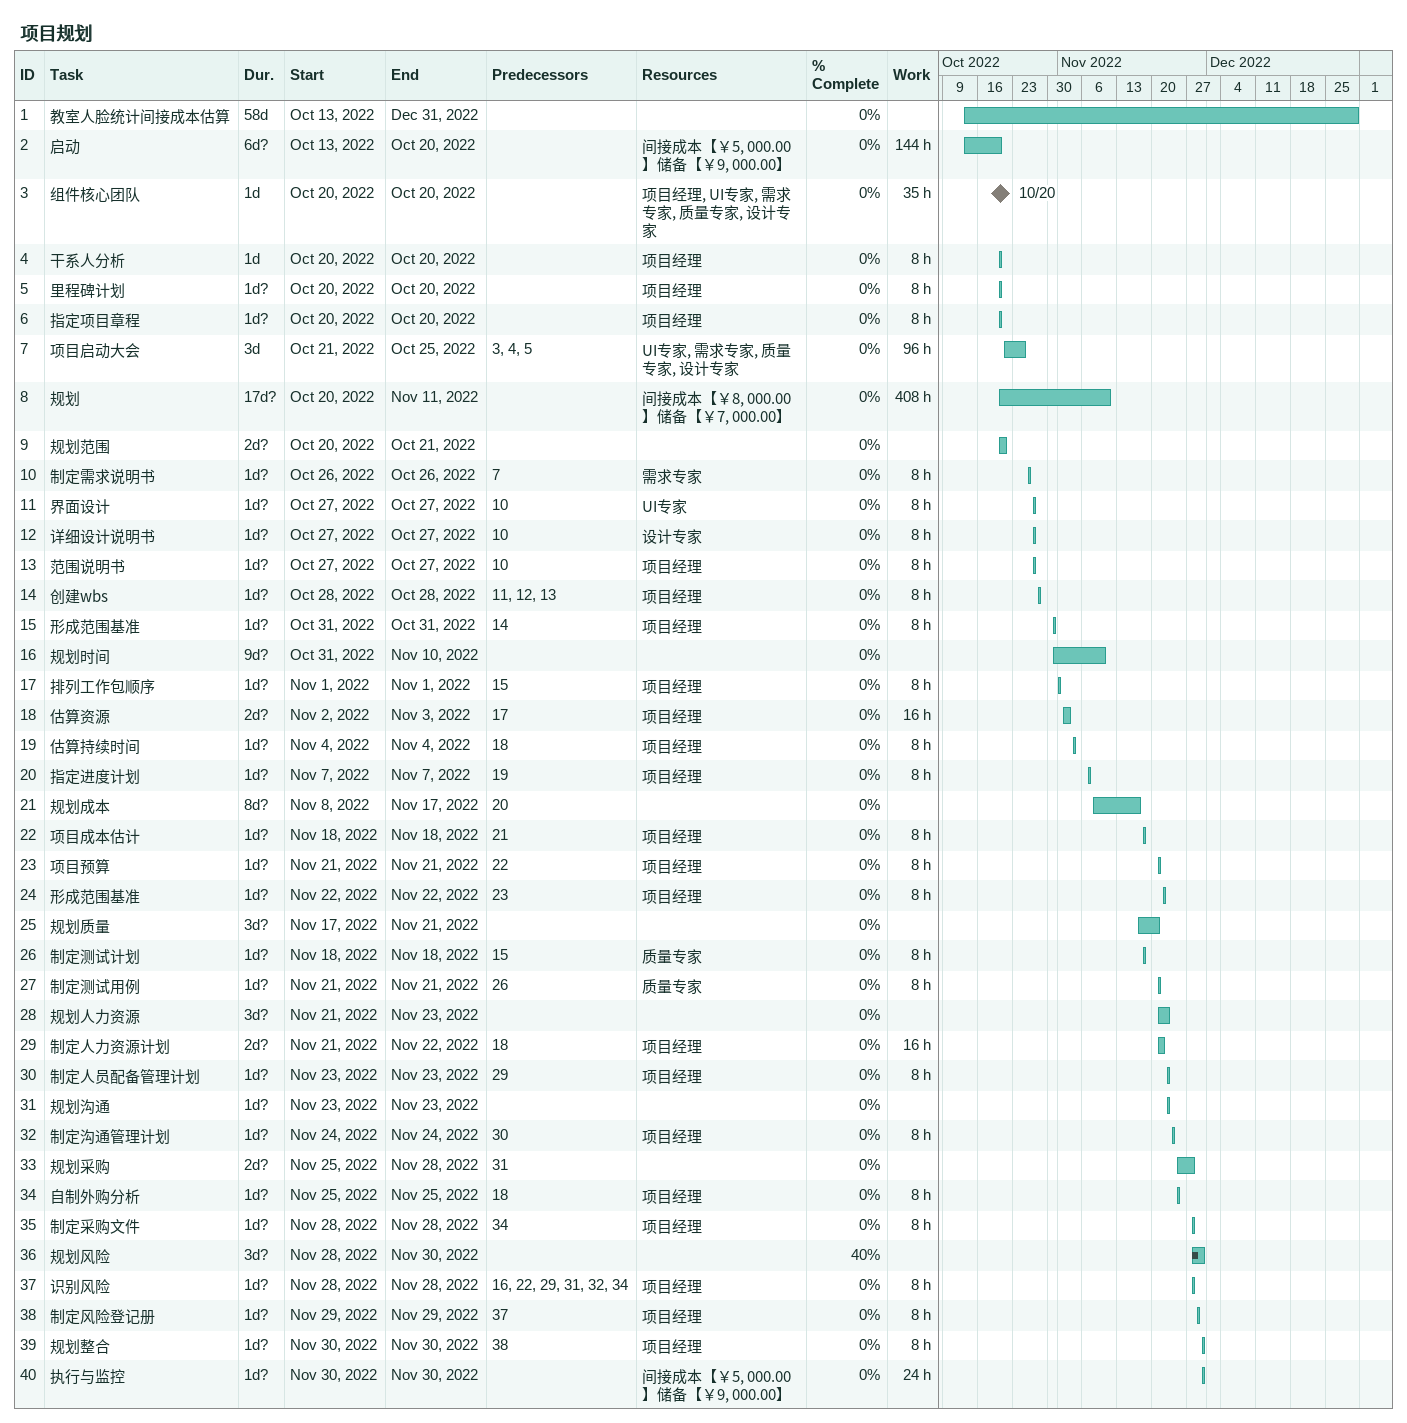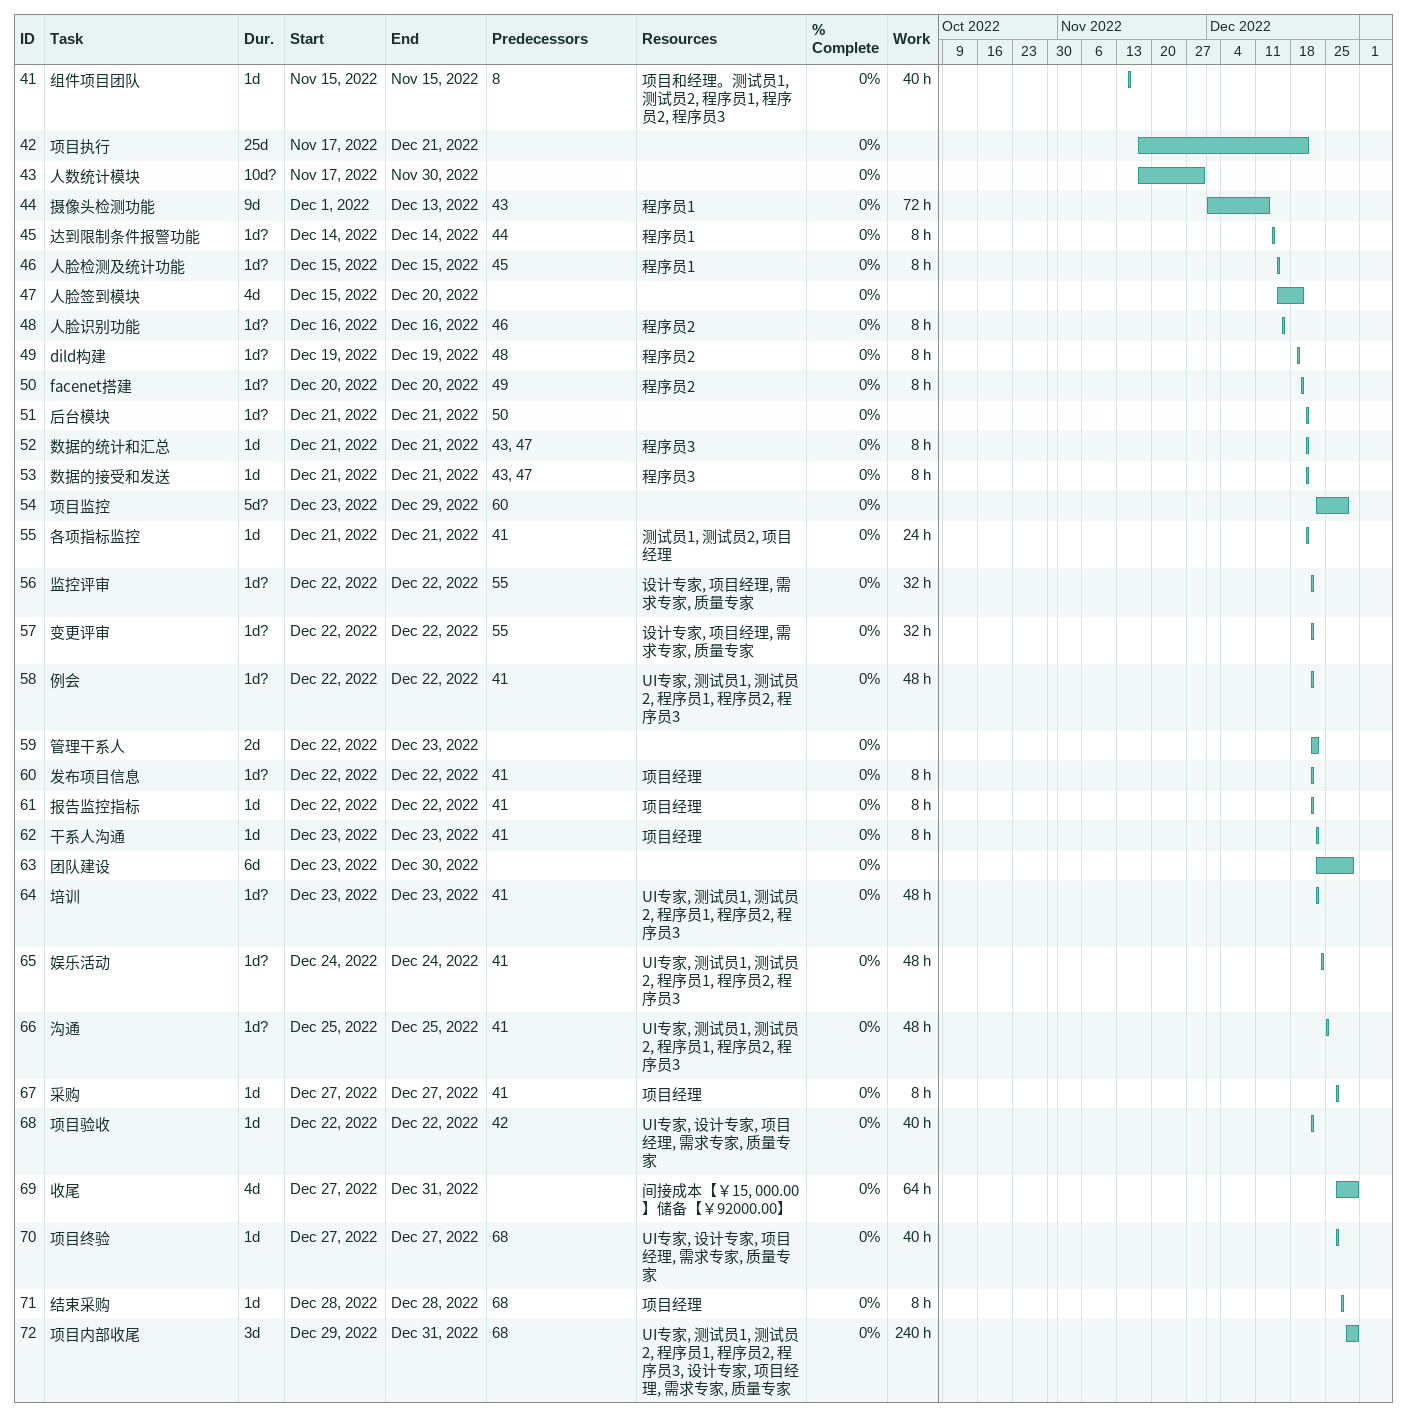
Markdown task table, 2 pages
项目规划

| ID | Task | Duration | Start | Finish | Predecessors | Resources | % complete | Work (h) |
|---|---|---|---|---|---|---|---|---|
| 1 | 教室人脸统计间接成本估算 | 58d | 2022-10-13 | 2022-12-31 |  |  | 0 |  |
| 2 | 启动 | 6d? | 2022-10-13 | 2022-10-20 |  | 间接成本【￥5, 000.00】储备【￥9, 000.00】 | 0 | 144 |
| 3 | 组件核心团队 | 1d | 2022-10-20 | 2022-10-20 |  | 项目经理, UI专家, 需求专家, 质量专家, 设计专家 | 0 | 35 |
| 4 | 干系人分析 | 1d | 2022-10-20 | 2022-10-20 |  | 项目经理 | 0 | 8 |
| 5 | 里程碑计划 | 1d? | 2022-10-20 | 2022-10-20 |  | 项目经理 | 0 | 8 |
| 6 | 指定项目章程 | 1d? | 2022-10-20 | 2022-10-20 |  | 项目经理 | 0 | 8 |
| 7 | 项目启动大会 | 3d | 2022-10-21 | 2022-10-25 | 3, 4, 5 | UI专家, 需求专家, 质量专家, 设计专家 | 0 | 96 |
| 8 | 规划 | 17d? | 2022-10-20 | 2022-11-11 |  | 间接成本【￥8, 000.00】储备【￥7, 000.00】 | 0 | 408 |
| 9 | 规划范围 | 2d? | 2022-10-20 | 2022-10-21 |  |  | 0 |  |
| 10 | 制定需求说明书 | 1d? | 2022-10-26 | 2022-10-26 | 7 | 需求专家 | 0 | 8 |
| 11 | 界面设计 | 1d? | 2022-10-27 | 2022-10-27 | 10 | UI专家 | 0 | 8 |
| 12 | 详细设计说明书 | 1d? | 2022-10-27 | 2022-10-27 | 10 | 设计专家 | 0 | 8 |
| 13 | 范围说明书 | 1d? | 2022-10-27 | 2022-10-27 | 10 | 项目经理 | 0 | 8 |
| 14 | 创建wbs | 1d? | 2022-10-28 | 2022-10-28 | 11, 12, 13 | 项目经理 | 0 | 8 |
| 15 | 形成范围基准 | 1d? | 2022-10-31 | 2022-10-31 | 14 | 项目经理 | 0 | 8 |
| 16 | 规划时间 | 9d? | 2022-10-31 | 2022-11-10 |  |  | 0 |  |
| 17 | 排列工作包顺序 | 1d? | 2022-11-01 | 2022-11-01 | 15 | 项目经理 | 0 | 8 |
| 18 | 估算资源 | 2d? | 2022-11-02 | 2022-11-03 | 17 | 项目经理 | 0 | 16 |
| 19 | 估算持续时间 | 1d? | 2022-11-04 | 2022-11-04 | 18 | 项目经理 | 0 | 8 |
| 20 | 指定进度计划 | 1d? | 2022-11-07 | 2022-11-07 | 19 | 项目经理 | 0 | 8 |
| 21 | 规划成本 | 8d? | 2022-11-08 | 2022-11-17 | 20 |  | 0 |  |
| 22 | 项目成本估计 | 1d? | 2022-11-18 | 2022-11-18 | 21 | 项目经理 | 0 | 8 |
| 23 | 项目预算 | 1d? | 2022-11-21 | 2022-11-21 | 22 | 项目经理 | 0 | 8 |
| 24 | 形成范围基准 | 1d? | 2022-11-22 | 2022-11-22 | 23 | 项目经理 | 0 | 8 |
| 25 | 规划质量 | 3d? | 2022-11-17 | 2022-11-21 |  |  | 0 |  |
| 26 | 制定测试计划 | 1d? | 2022-11-18 | 2022-11-18 | 15 | 质量专家 | 0 | 8 |
| 27 | 制定测试用例 | 1d? | 2022-11-21 | 2022-11-21 | 26 | 质量专家 | 0 | 8 |
| 28 | 规划人力资源 | 3d? | 2022-11-21 | 2022-11-23 |  |  | 0 |  |
| 29 | 制定人力资源计划 | 2d? | 2022-11-21 | 2022-11-22 | 18 | 项目经理 | 0 | 16 |
| 30 | 制定人员配备管理计划 | 1d? | 2022-11-23 | 2022-11-23 | 29 | 项目经理 | 0 | 8 |
| 31 | 规划沟通 | 1d? | 2022-11-23 | 2022-11-23 |  |  | 0 |  |
| 32 | 制定沟通管理计划 | 1d? | 2022-11-24 | 2022-11-24 | 30 | 项目经理 | 0 | 8 |
| 33 | 规划采购 | 2d? | 2022-11-25 | 2022-11-28 | 31 |  | 0 |  |
| 34 | 自制外购分析 | 1d? | 2022-11-25 | 2022-11-25 | 18 | 项目经理 | 0 | 8 |
| 35 | 制定采购文件 | 1d? | 2022-11-28 | 2022-11-28 | 34 | 项目经理 | 0 | 8 |
| 36 | 规划风险 | 3d? | 2022-11-28 | 2022-11-30 |  |  | 40 |  |
| 37 | 识别风险 | 1d? | 2022-11-28 | 2022-11-28 | 16, 22, 29, 31, 32, 34 | 项目经理 | 0 | 8 |
| 38 | 制定风险登记册 | 1d? | 2022-11-29 | 2022-11-29 | 37 | 项目经理 | 0 | 8 |
| 39 | 规划整合 | 1d? | 2022-11-30 | 2022-11-30 | 38 | 项目经理 | 0 | 8 |
| 40 | 执行与监控 | 1d? | 2022-11-30 | 2022-11-30 |  | 间接成本【￥5, 000.00】储备【￥9, 000.00】 | 0 | 24 |
| 41 | 组件项目团队 | 1d | 2022-11-15 | 2022-11-15 | 8 | 项目和经理。测试员1, 测试员2, 程序员1, 程序员2, 程序员3 | 0 | 40 |
| 42 | 项目执行 | 25d | 2022-11-17 | 2022-12-21 |  |  | 0 |  |
| 43 | 人数统计模块 | 10d? | 2022-11-17 | 2022-11-30 |  |  | 0 |  |
| 44 | 摄像头检测功能 | 9d | 2022-12-01 | 2022-12-13 | 43 | 程序员1 | 0 | 72 |
| 45 | 达到限制条件报警功能 | 1d? | 2022-12-14 | 2022-12-14 | 44 | 程序员1 | 0 | 8 |
| 46 | 人脸检测及统计功能 | 1d? | 2022-12-15 | 2022-12-15 | 45 | 程序员1 | 0 | 8 |
| 47 | 人脸签到模块 | 4d | 2022-12-15 | 2022-12-20 |  |  | 0 |  |
| 48 | 人脸识别功能 | 1d? | 2022-12-16 | 2022-12-16 | 46 | 程序员2 | 0 | 8 |
| 49 | dild构建 | 1d? | 2022-12-19 | 2022-12-19 | 48 | 程序员2 | 0 | 8 |
| 50 | facenet搭建 | 1d? | 2022-12-20 | 2022-12-20 | 49 | 程序员2 | 0 | 8 |
| 51 | 后台模块 | 1d? | 2022-12-21 | 2022-12-21 | 50 |  | 0 |  |
| 52 | 数据的统计和汇总 | 1d | 2022-12-21 | 2022-12-21 | 43, 47 | 程序员3 | 0 | 8 |
| 53 | 数据的接受和发送 | 1d | 2022-12-21 | 2022-12-21 | 43, 47 | 程序员3 | 0 | 8 |
| 54 | 项目监控 | 5d? | 2022-12-23 | 2022-12-29 | 60 |  | 0 |  |
| 55 | 各项指标监控 | 1d | 2022-12-21 | 2022-12-21 | 41 | 测试员1, 测试员2, 项目经理 | 0 | 24 |
| 56 | 监控评审 | 1d? | 2022-12-22 | 2022-12-22 | 55 | 设计专家, 项目经理, 需求专家, 质量专家 | 0 | 32 |
| 57 | 变更评审 | 1d? | 2022-12-22 | 2022-12-22 | 55 | 设计专家, 项目经理, 需求专家, 质量专家 | 0 | 32 |
| 58 | 例会 | 1d? | 2022-12-22 | 2022-12-22 | 41 | UI专家, 测试员1, 测试员2, 程序员1, 程序员2, 程序员3 | 0 | 48 |
| 59 | 管理干系人 | 2d | 2022-12-22 | 2022-12-23 |  |  | 0 |  |
| 60 | 发布项目信息 | 1d? | 2022-12-22 | 2022-12-22 | 41 | 项目经理 | 0 | 8 |
| 61 | 报告监控指标 | 1d | 2022-12-22 | 2022-12-22 | 41 | 项目经理 | 0 | 8 |
| 62 | 干系人沟通 | 1d | 2022-12-23 | 2022-12-23 | 41 | 项目经理 | 0 | 8 |
| 63 | 团队建设 | 6d | 2022-12-23 | 2022-12-30 |  |  | 0 |  |
| 64 | 培训 | 1d? | 2022-12-23 | 2022-12-23 | 41 | UI专家, 测试员1, 测试员2, 程序员1, 程序员2, 程序员3 | 0 | 48 |
| 65 | 娱乐活动 | 1d? | 2022-12-24 | 2022-12-24 | 41 | UI专家, 测试员1, 测试员2, 程序员1, 程序员2, 程序员3 | 0 | 48 |
| 66 | 沟通 | 1d? | 2022-12-25 | 2022-12-25 | 41 | UI专家, 测试员1, 测试员2, 程序员1, 程序员2, 程序员3 | 0 | 48 |
| 67 | 采购 | 1d | 2022-12-27 | 2022-12-27 | 41 | 项目经理 | 0 | 8 |
| 68 | 项目验收 | 1d | 2022-12-22 | 2022-12-22 | 42 | UI专家, 设计专家, 项目经理, 需求专家, 质量专家 | 0 | 40 |
| 69 | 收尾 | 4d | 2022-12-27 | 2022-12-31 |  | 间接成本【￥15, 000.00】储备【￥92000.00】 | 0 | 64 |
| 70 | 项目终验 | 1d | 2022-12-27 | 2022-12-27 | 68 | UI专家, 设计专家, 项目经理, 需求专家, 质量专家 | 0 | 40 |
| 71 | 结束采购 | 1d | 2022-12-28 | 2022-12-28 | 68 | 项目经理 | 0 | 8 |
| 72 | 项目内部收尾 | 3d | 2022-12-29 | 2022-12-31 | 68 | UI专家, 测试员1, 测试员2, 程序员1, 程序员2, 程序员3, 设计专家, 项目经理, 需求专家, 质量专家 | 0 | 240 |
